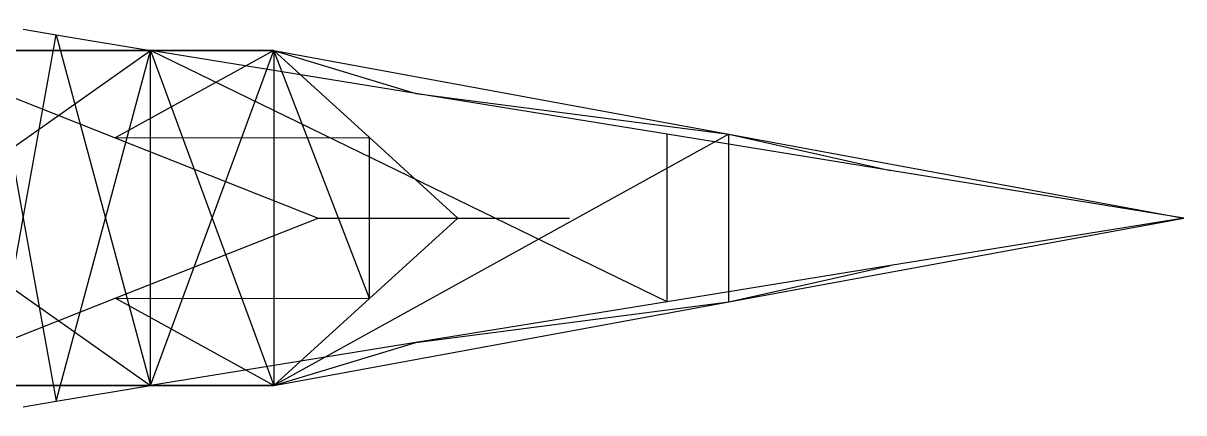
# Model space of a CAD drawing. Header units: millimetres. Extents: x -4.4 to 12.4, y 0 to 8.
# Drawn here: x 8.244 to 12.4, y 3.302 to 4.698 of the extents above; entities that cross this region are included whole.
import ezdxf

# ---------------------------------------------------------------- set-up
doc = ezdxf.new("R2010")
doc.units = ezdxf.units.MM
for name, color, linetype in [('Braço - Diagonais Horizontais', 103, 'Continuous'), ('Braço - Diagonais Verticais', 135, 'Continuous'), ('Braço - Montantes', 121, 'Continuous'), ('Cabeça - Diagonais Horizontais', 12, 'Continuous'), ('Cabeça - Diagonais Verticais', 10, 'Continuous'), ('Cabeça - Montantes', 11, 'Continuous'), ('Para Raios - Diagonais verticais', 62, 'Continuous'), ('Para Raios - Montantes', 61, 'Continuous')]:
    doc.layers.add(name, color=color, linetype=linetype)

msp = doc.modelspace()

# ---------------------------------------------------------------- linework, layer by layer
at = {"layer": 'Braço - Diagonais Horizontais'}
for p, q in [((10.55, 3.7, 36), (8.7, 4.6, 36)), ((10.7709, 4.3, 36.7429), (9.1417, 3.4, 37.4857)), ((10.55, 3.7, 36), (10.55, 4.3, 36)), ((10.7709, 3.7, 36.7429), (10.7709, 4.3, 36.7429))]:
    msp.add_line(p, q, dxfattribs=at)
at = {"layer": 'Braço - Diagonais Verticais'}
for p, q in [((9.1417, 4.6, 37.4857), (9.65, 4.4459, 36)), ((9.65, 4.4459, 36), (10.7709, 4.3, 36.7429)), ((10.7709, 4.3, 36.7429), (11.35, 4.1703, 36)), ((10.7709, 3.7, 36.7429), (11.35, 3.8297, 36)), ((9.65, 3.5541, 36), (10.7709, 3.7, 36.7429)), ((9.1417, 3.4, 37.4857), (9.65, 3.5541, 36))]:
    msp.add_line(p, q, dxfattribs=at)
at = {"layer": 'Braço - Montantes'}
for p, q in [((9.65, 4.4459, 36), (8.7, 4.6, 36)), ((9.1417, 4.6, 37.4857), (10.7709, 4.3, 36.7429)), ((10.55, 4.3, 36), (9.65, 4.4459, 36)), ((11.35, 4.1703, 36), (10.55, 4.3, 36)), ((10.7709, 4.3, 36.7429), (12.4, 4, 36)), ((12.4, 4, 36), (11.35, 4.1703, 36)), ((10.7709, 3.7, 36.7429), (12.4, 4, 36)), ((12.4, 4, 36), (11.35, 3.8297, 36)), ((11.35, 3.8297, 36), (10.55, 3.7, 36)), ((9.1417, 3.4, 37.4857), (10.7709, 3.7, 36.7429)), ((10.55, 3.7, 36), (9.65, 3.5541, 36)), ((9.65, 3.5541, 36), (8.7, 3.4, 36))]:
    msp.add_line(p, q, dxfattribs=at)
at = {"layer": 'Cabeça - Diagonais Horizontais'}
for p, q in [((7.85, 4, 36), (8.7, 4.6, 36)), ((9.1417, 4.6, 37.4857), (9.1417, 3.4, 37.4857)), ((7.85, 4, 36), (8.7, 3.4, 36))]:
    msp.add_line(p, q, dxfattribs=at)
at = {"layer": 'Cabeça - Diagonais Horizontais', "extrusion": (-1, 7.68616e-16, -7.58979e-16)}
msp.add_line((8.7, 3.4, 36), (8.7, 4.6, 36), dxfattribs=at)
at = {"layer": 'Cabeça - Diagonais Verticais'}
for p, q in [((8.118, 4.6979, 34.0425), (8.244, 4, 34.4663)), ((8.244, 4, 34.4663), (8.3626, 4.6567, 34.8652)), ((8.3626, 4.6567, 34.8652), (8.5389, 4, 35.4582)), ((8.5389, 4, 35.4582), (8.7, 4.6, 36)), ((8.7, 4.6, 36), (8.9209, 4, 36.7429)), ((8.7, 4.6, 36), (9.1417, 4.6, 37.4857)), ((8.9209, 4, 36.7429), (9.1417, 4.6, 37.4857)), ((8.118, 3.3021, 34.0425), (8.244, 4, 34.4663)), ((8.244, 4, 34.4663), (8.3626, 3.3433, 34.8652)), ((8.3626, 3.3433, 34.8652), (8.5389, 4, 35.4582)), ((8.5389, 4, 35.4582), (8.7, 3.4, 36)), ((8.7, 3.4, 36), (8.9209, 4, 36.7429)), ((8.9209, 4, 36.7429), (9.1417, 3.4, 37.4857)), ((8.7, 3.4, 36), (9.1417, 3.4, 37.4857))]:
    msp.add_line(p, q, dxfattribs=at)
at = {"layer": 'Cabeça - Diagonais Verticais', "extrusion": (-5.46571e-16, 1, -2.22045e-16)}
for p in [(9.1417, 4.6, 37.4857), (8.7, 4.6, 36)]:
    msp.add_line(p, (7.7815, 4.6, 37.2573), dxfattribs=at)
at = {"layer": 'Cabeça - Diagonais Verticais', "extrusion": (-5.46571e-16, -1, -2.22045e-16)}
for p in [(9.1417, 3.4, 37.4857), (8.7, 3.4, 36)]:
    msp.add_line(p, (7.7815, 3.4, 37.2573), dxfattribs=at)
at = {"layer": 'Cabeça - Montantes'}
for p, q in [((8.244, 4.6767, 34.4663), (8.3626, 4.6567, 34.8652)), ((8.3626, 4.6567, 34.8652), (8.7, 4.6, 36)), ((7.85, 4.6, 36), (8.7, 4.6, 36)), ((7.85, 3.4, 36), (8.7, 3.4, 36)), ((8.3626, 3.3433, 34.8652), (8.7, 3.4, 36)), ((8.244, 3.3233, 34.4663), (8.3626, 3.3433, 34.8652))]:
    msp.add_line(p, q, dxfattribs=at)
at = {"layer": 'Para Raios - Diagonais verticais'}
for p, q in [((9.1417, 4.6, 37.4857), (8.5734, 4.2871, 38.5312)), ((9.4837, 3.7117, 38.636), (9.1417, 4.6, 37.4857)), ((8.5734, 4.2871, 38.5312), (9.4837, 4.2883, 38.636)), ((9.4837, 3.7117, 38.636), (9.4837, 4.2883, 38.636)), ((9.1417, 3.4, 37.4857), (8.5734, 3.7129, 38.5312)), ((8.5734, 3.7129, 38.5312), (9.4837, 3.7117, 38.636))]:
    msp.add_line(p, q, dxfattribs=at)
at = {"layer": 'Para Raios - Montantes'}
for p, q in [((7.7815, 4.6, 37.2573), (8.5734, 4.2871, 38.5312)), ((9.1417, 4.6, 37.4857), (9.4837, 4.2883, 38.636)), ((8.5734, 4.2871, 38.5312), (9.3, 4, 39.7)), ((9.4837, 4.2883, 38.636), (9.8, 4, 39.7)), ((8.5734, 3.7129, 38.5312), (9.3, 4, 39.7)), ((9.3, 4, 39.7), (9.8, 4, 39.7)), ((9.4837, 3.7117, 38.636), (9.8, 4, 39.7)), ((9.8, 4, 39.7), (10.2, 4, 39.7)), ((7.7815, 3.4, 37.2573), (8.5734, 3.7129, 38.5312)), ((9.1417, 3.4, 37.4857), (9.4837, 3.7117, 38.636))]:
    msp.add_line(p, q, dxfattribs=at)

doc.saveas('drawing.dxf')
